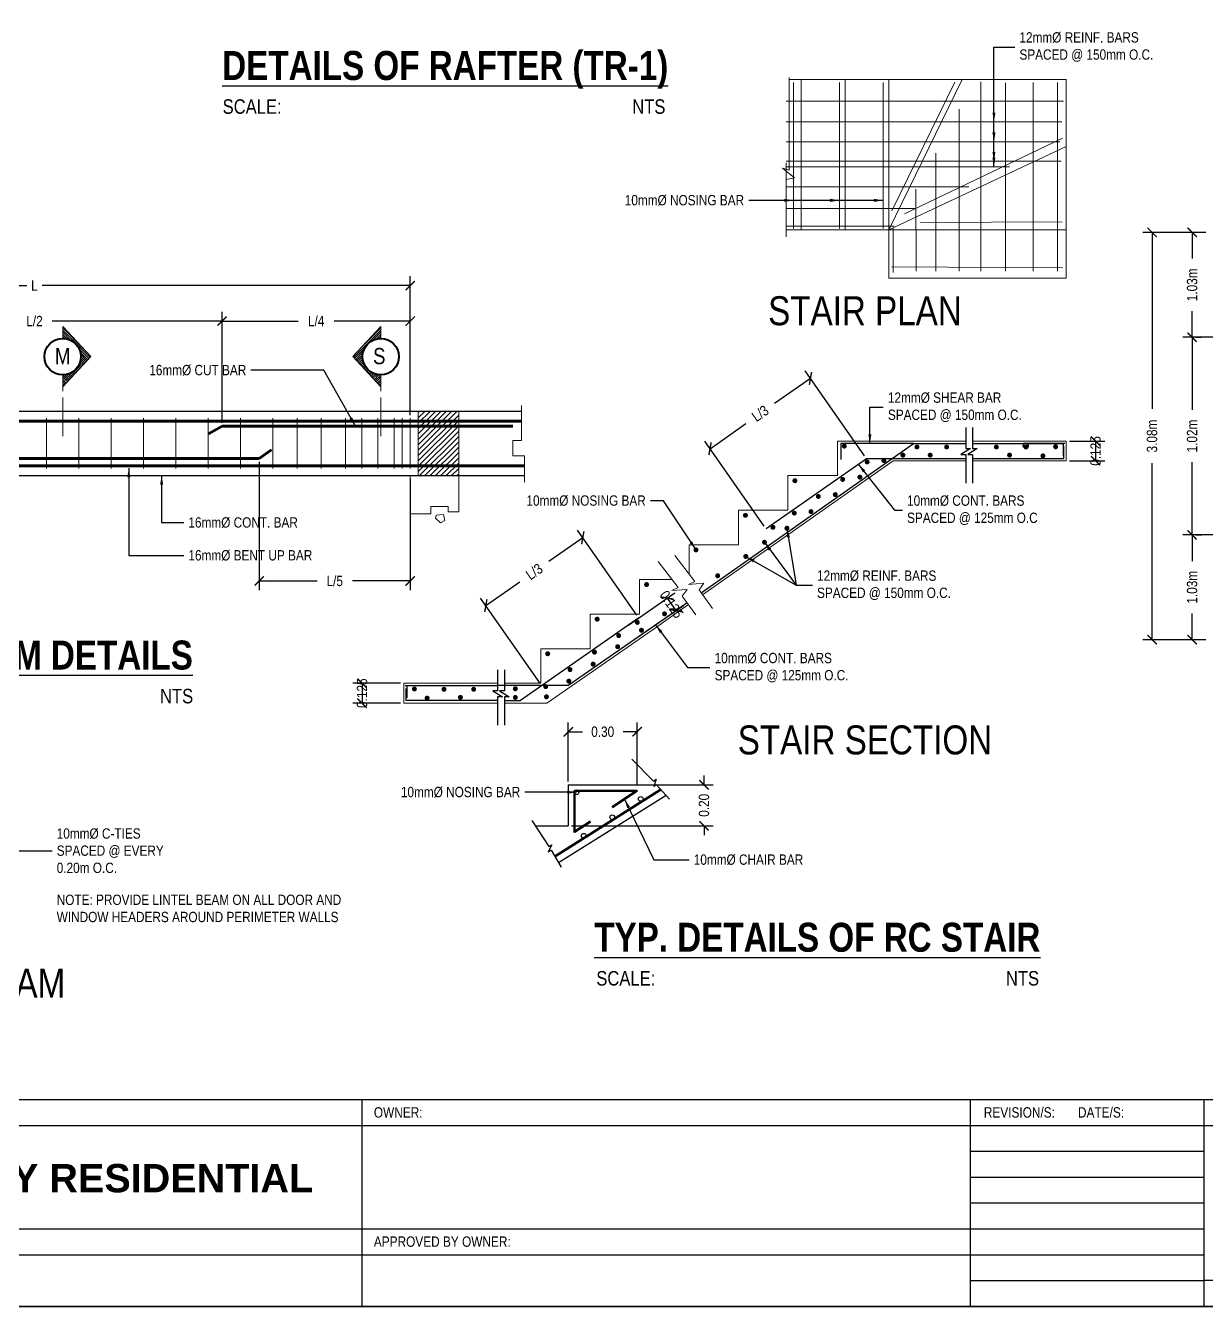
# Model space of a CAD drawing. Header units: inches. Extents: x 7263 to 14962, y 1317 to 2926.
# Drawn here: x 7376.96 to 7399.89, y 1421.63 to 1446.5 of the extents above; entities that cross this region are included whole.
import ezdxf

# ---------------------------------------------------------------- set-up
doc = ezdxf.new("R2010")
doc.units = ezdxf.units.IN
doc.header["$MEASUREMENT"] = 0
doc.linetypes.add('CENTER2', pattern=[1.125, 0.75, -0.125, 0.125, -0.125])
for name, color, linetype, lineweight in [('.13', 251, 'Continuous', 13), ('.15', 250, 'Continuous', 15), ('.18', 250, 'Continuous', 18), ('.25', 250, 'Continuous', 25), ('0.13', 251, 'Continuous', 13), ('0.15', 251, 'Continuous', 15), ('0.40', 250, 'Continuous', 40), ('dimension', 203, 'Continuous', 13), ('dimline', 253, 'Continuous', 5), ('Mtext', 251, 'Continuous', 15), ('stair', 141, 'Continuous', 18)]:
    doc.layers.add(name, color=color, linetype=linetype, lineweight=lineweight)
for name, color, linetype in [('DIM', 8, 'Continuous'), ('Layer1', 1, 'Continuous'), ('Layer15', 7, 'Continuous'), ('Layer3', 3, 'Continuous'), ('Layer6', 6, 'Continuous'), ('PDF4_.1', 7, 'Continuous'), ('REIN', 20, 'Continuous'), ('text', 7, 'Continuous'), ('wall', 253, 'Continuous')]:
    doc.layers.add(name, color=color, linetype=linetype)
doc.styles.get("Standard").update_dxf_attribs({"font": ''})
doc.styles.get('Standard').set_extended_font_data('Tw Cen MT Condensed')
doc.dimstyles.new('ISOMETRIC -30', dxfattribs={"dimtxt": 0.2, "dimasz": 0.18, "dimexe": 0.18, "dimexo": 0.0625, "dimgap": 0.09, "dimtad": 0, "dimzin": 0, "dimdsep": 46, "dimtxsty": 'Standard', "dimblk": 'ARCHTICK', "dimcen": 0.09, "dimclrd": 8, "dimclre": 8, "dimclrt": 2, "dimadec": 0, "dimazin": 0, "dimtfac": 1, "dimtofl": 0, "dimtmove": 0, "dimatfit": 3, "dimfxl": 1, "dimtolj": 1, "dimtzin": 0, "dimarcsym": 0})
doc.dimstyles.get("Standard").update_dxf_attribs({"dimtxt": 0.2, "dimasz": 0.18, "dimexe": 0.18, "dimexo": 0.0625, "dimgap": 0.09, "dimtad": 0, "dimzin": 0, "dimdsep": 46, "dimtxsty": 'Standard', "dimblk": 'ARCHTICK', "dimcen": 0.09, "dimclrd": 8, "dimclre": 8, "dimclrt": 2, "dimadec": 0, "dimazin": 0, "dimtfac": 1, "dimtofl": 0, "dimtmove": 0, "dimatfit": 3, "dimfxl": 1, "dimtolj": 1, "dimtzin": 0, "dimarcsym": 0})

# ---------------------------------------------------------------- blocks, each defined once
blk = doc.blocks.new('_ArchTick')
at = {"color": 0, "linetype": 'ByBlock', "const_width": 0.15}
blk.add_lwpolyline([(-0.5, -0.5), (0.5, 0.5)], dxfattribs=at)
blk = doc.blocks.new('*D172')
at = {"layer": 'Defpoints', "color": 0, "ltscale": 0.02, "transparency": 16777216}
for p in [(7400.13, 1436.608), (7399.609, 1434.572), (7399.935, 1434.572)]:
    blk.add_point(p, dxfattribs=at)
at = {"layer": 'Layer15', "color": 8, "lineweight": -2, "ltscale": 0.02, "transparency": 16777216}
for p, q in [((7400.067, 1436.608), (7399.429, 1436.608)), ((7399.609, 1436.608), (7399.609, 1436.099)), ((7399.609, 1434.572), (7399.609, 1435.081)), ((7399.873, 1434.572), (7399.429, 1434.572))]:
    blk.add_line(p, q, dxfattribs=at)
at = {"layer": 'Layer15', "color": 8, "lineweight": -2, "ltscale": 0.02, "transparency": 16777216, "xscale": 0.18, "yscale": 0.18, "zscale": 0.18}
for p, rotation in [((7399.609, 1436.608), 90), ((7399.609, 1434.572), 270)]:
    blk.add_blockref('_ArchTick', p, dxfattribs=dict(at, rotation=rotation))
at = {"layer": 'Layer15', "color": 2, "ltscale": 0.02, "transparency": 16777216, "insert": (7399.609, 1435.59), "char_height": 0.2, "attachment_point": 5, "rotation": 90}
blk.add_mtext('\\A1;1.03m', dxfattribs=at)
blk = doc.blocks.new('*D170')
at = {"layer": 'Defpoints', "color": 0, "ltscale": 0.02, "transparency": 16777216}
for p in [(7399.935, 1442.481), (7399.609, 1440.445), (7400.13, 1440.445)]:
    blk.add_point(p, dxfattribs=at)
at = {"layer": 'Layer15', "color": 8, "lineweight": -2, "ltscale": 0.02, "transparency": 16777216}
for p, q in [((7399.873, 1442.481), (7399.429, 1442.481)), ((7399.609, 1442.481), (7399.609, 1441.972)), ((7399.609, 1440.445), (7399.609, 1440.954)), ((7400.067, 1440.445), (7399.429, 1440.445))]:
    blk.add_line(p, q, dxfattribs=at)
at = {"layer": 'Layer15', "color": 8, "lineweight": -2, "ltscale": 0.02, "transparency": 16777216, "xscale": 0.18, "yscale": 0.18, "zscale": 0.18}
for p, rotation in [((7399.609, 1442.481), 90), ((7399.609, 1440.445), 270)]:
    blk.add_blockref('_ArchTick', p, dxfattribs=dict(at, rotation=rotation))
at = {"layer": 'Layer15', "color": 2, "ltscale": 0.02, "transparency": 16777216, "insert": (7399.609, 1441.463), "char_height": 0.2, "attachment_point": 5, "rotation": 90}
blk.add_mtext('\\A1;1.03m', dxfattribs=at)
blk = doc.blocks.new('*D171')
at = {"layer": 'Defpoints', "color": 0, "ltscale": 0.02, "transparency": 16777216}
for p in [(7399.609, 1440.445), (7399.609, 1440.445), (7399.609, 1436.608)]:
    blk.add_point(p, dxfattribs=at)
at = {"layer": 'Layer15', "color": 8, "lineweight": -2, "ltscale": 0.02, "transparency": 16777216}
for p, q in [((7399.609, 1440.445), (7399.609, 1439.035)), ((7399.672, 1440.445), (7399.789, 1440.445)), ((7399.609, 1436.608), (7399.609, 1438.017)), ((7399.672, 1436.608), (7399.789, 1436.608))]:
    blk.add_line(p, q, dxfattribs=at)
at = {"layer": 'Layer15', "color": 8, "lineweight": -2, "ltscale": 0.02, "transparency": 16777216, "xscale": 0.18, "yscale": 0.18, "zscale": 0.18}
for p, rotation in [((7399.609, 1440.445), 90), ((7399.609, 1436.608), 270)]:
    blk.add_blockref('_ArchTick', p, dxfattribs=dict(at, rotation=rotation))
at = {"layer": 'Layer15', "color": 2, "ltscale": 0.02, "transparency": 16777216, "insert": (7399.609, 1438.526), "char_height": 0.2, "attachment_point": 5, "rotation": 90}
blk.add_mtext('\\A1;1.02m', dxfattribs=at)
blk = doc.blocks.new('*D175')
at = {"layer": 'Defpoints', "color": 0, "ltscale": 0.02, "transparency": 16777216}
for p in [(7399.935, 1442.481), (7398.831, 1434.572), (7399.935, 1434.572)]:
    blk.add_point(p, dxfattribs=at)
at = {"layer": 'Layer15', "color": 8, "lineweight": -2, "ltscale": 0.02, "transparency": 16777216}
for p, q in [((7399.873, 1442.481), (7398.651, 1442.481)), ((7398.831, 1442.481), (7398.831, 1439.054)), ((7398.831, 1434.572), (7398.831, 1437.998)), ((7399.873, 1434.572), (7398.651, 1434.572))]:
    blk.add_line(p, q, dxfattribs=at)
at = {"layer": 'Layer15', "color": 8, "lineweight": -2, "ltscale": 0.02, "transparency": 16777216, "xscale": 0.18, "yscale": 0.18, "zscale": 0.18}
for p, rotation in [((7398.831, 1442.481), 90), ((7398.831, 1434.572), 270)]:
    blk.add_blockref('_ArchTick', p, dxfattribs=dict(at, rotation=rotation))
at = {"layer": 'Layer15', "color": 2, "ltscale": 0.02, "transparency": 16777216, "insert": (7398.831, 1438.526), "char_height": 0.2, "attachment_point": 5, "rotation": 90}
blk.add_mtext('\\A1;3.08m', dxfattribs=at)
blk = doc.blocks.new('*D199')
at = {"layer": 'Defpoints', "color": 0, "transparency": 16777216}
for p in [(7384.426, 1441.448), (7369.834, 1438.873), (7384.426, 1438.873)]:
    blk.add_point(p, dxfattribs=at)
at = {"layer": 'Layer6', "color": 8, "lineweight": -2, "transparency": 16777216}
for p, q in [((7369.834, 1438.935), (7369.834, 1441.628)), ((7384.426, 1438.935), (7384.426, 1441.628)), ((7369.834, 1441.448), (7376.983, 1441.448)), ((7384.426, 1441.448), (7377.277, 1441.448))]:
    blk.add_line(p, q, dxfattribs=at)
at = {"layer": 'Layer6', "color": 8, "lineweight": -2, "transparency": 16777216, "xscale": 0.18, "yscale": 0.18, "zscale": 0.18, "rotation": 180}
blk.add_blockref('_ArchTick', (7369.834, 1441.448), dxfattribs=at)
at = {"layer": 'Layer6', "color": 8, "lineweight": -2, "transparency": 16777216, "xscale": 0.18, "yscale": 0.18, "zscale": 0.18}
blk.add_blockref('_ArchTick', (7384.426, 1441.448), dxfattribs=at)
at = {"layer": 'Layer6', "color": 2, "transparency": 16777216, "insert": (7377.13, 1441.448), "char_height": 0.2, "attachment_point": 5}
blk.add_mtext('\\A1;L', dxfattribs=at)
blk = doc.blocks.new('*D201')
at = {"layer": 'Defpoints', "color": 0, "transparency": 16777216}
for p in [(7380.774, 1440.758), (7384.426, 1438.873), (7380.774, 1438.72)]:
    blk.add_point(p, dxfattribs=at)
at = {"layer": 'Layer6', "color": 8, "lineweight": -2, "transparency": 16777216}
for p, q in [((7380.774, 1438.783), (7380.774, 1440.938)), ((7380.774, 1440.758), (7382.253, 1440.758)), ((7384.426, 1440.758), (7382.947, 1440.758)), ((7384.426, 1438.935), (7384.426, 1440.938))]:
    blk.add_line(p, q, dxfattribs=at)
at = {"layer": 'Layer6', "color": 8, "lineweight": -2, "transparency": 16777216, "xscale": 0.18, "yscale": 0.18, "zscale": 0.18, "rotation": 180}
blk.add_blockref('_ArchTick', (7380.774, 1440.758), dxfattribs=at)
at = {"layer": 'Layer6', "color": 8, "lineweight": -2, "transparency": 16777216, "xscale": 0.18, "yscale": 0.18, "zscale": 0.18}
blk.add_blockref('_ArchTick', (7384.426, 1440.758), dxfattribs=at)
at = {"layer": 'Layer6', "color": 2, "transparency": 16777216, "insert": (7382.6, 1440.758), "char_height": 0.2, "attachment_point": 5}
blk.add_mtext('\\A1;L/4', dxfattribs=at)
blk = doc.blocks.new('*D202')
at = {"layer": 'Defpoints', "color": 0, "transparency": 16777216}
for p in [(7373.486, 1440.758), (7373.486, 1438.72), (7380.774, 1438.72)]:
    blk.add_point(p, dxfattribs=at)
at = {"layer": 'Layer6', "color": 8, "lineweight": -2, "transparency": 16777216}
for p, q in [((7373.486, 1438.783), (7373.486, 1440.938)), ((7373.486, 1440.758), (7376.787, 1440.758)), ((7380.774, 1440.758), (7377.472, 1440.758)), ((7380.774, 1438.783), (7380.774, 1440.938))]:
    blk.add_line(p, q, dxfattribs=at)
at = {"layer": 'Layer6', "color": 8, "lineweight": -2, "transparency": 16777216, "xscale": 0.18, "yscale": 0.18, "zscale": 0.18, "rotation": 180}
blk.add_blockref('_ArchTick', (7373.486, 1440.758), dxfattribs=at)
at = {"layer": 'Layer6', "color": 8, "lineweight": -2, "transparency": 16777216, "xscale": 0.18, "yscale": 0.18, "zscale": 0.18}
blk.add_blockref('_ArchTick', (7380.774, 1440.758), dxfattribs=at)
at = {"layer": 'Layer6', "color": 2, "transparency": 16777216, "insert": (7377.13, 1440.758), "char_height": 0.2, "attachment_point": 5}
blk.add_mtext('\\A1;L/2', dxfattribs=at)
blk = doc.blocks.new('*D204')
at = {"layer": 'Defpoints', "color": 0, "transparency": 16777216}
for p in [(7381.496, 1438.09), (7384.426, 1437.757), (7381.496, 1435.712)]:
    blk.add_point(p, dxfattribs=at)
at = {"layer": 'Layer6', "color": 8, "lineweight": -2, "transparency": 16777216}
for p, q in [((7381.496, 1438.028), (7381.496, 1435.532)), ((7384.426, 1437.694), (7384.426, 1435.532)), ((7381.496, 1435.712), (7382.618, 1435.712)), ((7384.426, 1435.712), (7383.303, 1435.712))]:
    blk.add_line(p, q, dxfattribs=at)
at = {"layer": 'Layer6', "color": 8, "lineweight": -2, "transparency": 16777216, "xscale": 0.18, "yscale": 0.18, "zscale": 0.18, "rotation": 180}
blk.add_blockref('_ArchTick', (7381.496, 1435.712), dxfattribs=at)
at = {"layer": 'Layer6', "color": 8, "lineweight": -2, "transparency": 16777216, "xscale": 0.18, "yscale": 0.18, "zscale": 0.18}
blk.add_blockref('_ArchTick', (7384.426, 1435.712), dxfattribs=at)
at = {"layer": 'Layer6', "color": 2, "transparency": 16777216, "insert": (7382.961, 1435.712), "char_height": 0.2, "attachment_point": 5}
blk.add_mtext('\\A1;L/5', dxfattribs=at)
blk = doc.blocks.new('*D406')
at = {"layer": '.25', "color": 8, "lineweight": -2, "transparency": 16777216}
for p, q in [((7384.24, 1433.725), (7383.311, 1433.725)), ((7383.491, 1433.725), (7383.491, 1433.341)), ((7384.24, 1433.341), (7383.311, 1433.341))]:
    blk.add_line(p, q, dxfattribs=at)
at = {"layer": 'Defpoints', "color": 0, "transparency": 16777216}
for p in [(7384.303, 1433.725), (7383.491, 1433.341), (7384.303, 1433.341)]:
    blk.add_point(p, dxfattribs=at)
at = {"layer": '.25', "color": 8, "lineweight": -2, "transparency": 16777216, "xscale": 0.18, "yscale": 0.18, "zscale": 0.18}
for p, rotation in [((7383.491, 1433.725), 90), ((7383.491, 1433.341), 270)]:
    blk.add_blockref('_ArchTick', p, dxfattribs=dict(at, rotation=rotation))
at = {"layer": '.25', "color": 2, "transparency": 16777216, "insert": (7383.491, 1433.533), "char_height": 0.2, "attachment_point": 5, "rotation": 90}
blk.add_mtext('\\A1;0.125', dxfattribs=at)
blk = doc.blocks.new('*D407')
at = {"layer": '.25', "color": 8, "lineweight": -2, "transparency": 16777216}
for p, q in [((7397.226, 1438.429), (7397.914, 1438.429)), ((7397.734, 1438.429), (7397.734, 1438.045)), ((7397.226, 1438.045), (7397.914, 1438.045))]:
    blk.add_line(p, q, dxfattribs=at)
at = {"layer": 'Defpoints', "color": 0, "transparency": 16777216}
for p in [(7397.163, 1438.429), (7397.163, 1438.045), (7397.734, 1438.045)]:
    blk.add_point(p, dxfattribs=at)
at = {"layer": '.25', "color": 8, "lineweight": -2, "transparency": 16777216, "xscale": 0.18, "yscale": 0.18, "zscale": 0.18}
for p, rotation in [((7397.734, 1438.429), 90), ((7397.734, 1438.045), 270)]:
    blk.add_blockref('_ArchTick', p, dxfattribs=dict(at, rotation=rotation))
at = {"layer": '.25', "color": 2, "transparency": 16777216, "insert": (7397.734, 1438.237), "char_height": 0.2, "attachment_point": 5, "rotation": 90}
blk.add_mtext('\\A1;0.125', dxfattribs=at)
blk = doc.blocks.new('*D408')
at = {"layer": '.25', "color": 8, "lineweight": -2, "transparency": 16777216}
for p, q in [((7393.249, 1438.144), (7392.095, 1439.794)), ((7392.198, 1439.646), (7391.503, 1439.16)), ((7390.248, 1438.281), (7390.942, 1438.767)), ((7391.299, 1436.779), (7390.145, 1438.429))]:
    blk.add_line(p, q, dxfattribs=at)
at = {"layer": 'Defpoints', "color": 0, "transparency": 16777216}
for p in [(7390.248, 1438.281), (7393.285, 1438.093), (7391.335, 1436.728)]:
    blk.add_point(p, dxfattribs=at)
at = {"layer": '.25', "color": 8, "lineweight": -2, "transparency": 16777216, "xscale": 0.18, "yscale": 0.18, "zscale": 0.18}
for p, rotation in [((7392.198, 1439.646), 34.99202019855953), ((7390.248, 1438.281), 214.9920201985595)]:
    blk.add_blockref('_ArchTick', p, dxfattribs=dict(at, rotation=rotation))
at = {"layer": '.25', "color": 2, "transparency": 16777216, "insert": (7391.223, 1438.964), "char_height": 0.2, "attachment_point": 5, "rotation": 34.992}
blk.add_mtext('\\A1;L/3', dxfattribs=at)
blk = doc.blocks.new('*D409')
at = {"layer": '.25', "color": 8, "lineweight": -2, "transparency": 16777216}
for p, q in [((7387.777, 1436.551), (7387.116, 1436.089)), ((7388.828, 1435.05), (7387.674, 1436.699)), ((7385.894, 1435.233), (7386.555, 1435.696)), ((7386.945, 1433.732), (7385.791, 1435.381))]:
    blk.add_line(p, q, dxfattribs=at)
at = {"layer": 'Defpoints', "color": 0, "transparency": 16777216}
for p in [(7387.777, 1436.551), (7388.864, 1434.998), (7386.981, 1433.68)]:
    blk.add_point(p, dxfattribs=at)
at = {"layer": '.25', "color": 8, "lineweight": -2, "transparency": 16777216, "xscale": 0.18, "yscale": 0.18, "zscale": 0.18}
for p, rotation in [((7387.777, 1436.551), 34.99202019856702), ((7385.894, 1435.233), 214.992020198567)]:
    blk.add_blockref('_ArchTick', p, dxfattribs=dict(at, rotation=rotation))
at = {"layer": '.25', "color": 2, "transparency": 16777216, "insert": (7386.835, 1435.892), "char_height": 0.2, "attachment_point": 5, "rotation": 34.992}
blk.add_mtext('\\A1;L/3', dxfattribs=at)
blk = doc.blocks.new('*D410')
at = {"layer": '.25', "color": 8, "lineweight": -2, "transparency": 16777216}
for p, q in [((7387.495, 1431.817), (7387.495, 1432.964)), ((7388.834, 1431.817), (7388.834, 1432.964)), ((7387.495, 1432.784), (7387.77, 1432.784)), ((7388.834, 1432.784), (7388.559, 1432.784))]:
    blk.add_line(p, q, dxfattribs=at)
at = {"layer": 'Defpoints', "color": 0, "transparency": 16777216}
for p in [(7388.834, 1432.784), (7387.495, 1431.755), (7388.834, 1431.755)]:
    blk.add_point(p, dxfattribs=at)
at = {"layer": '.25', "color": 8, "lineweight": -2, "transparency": 16777216, "xscale": 0.18, "yscale": 0.18, "zscale": 0.18, "rotation": 180}
blk.add_blockref('_ArchTick', (7387.495, 1432.784), dxfattribs=at)
at = {"layer": '.25', "color": 8, "lineweight": -2, "transparency": 16777216, "xscale": 0.18, "yscale": 0.18, "zscale": 0.18}
blk.add_blockref('_ArchTick', (7388.834, 1432.784), dxfattribs=at)
at = {"layer": '.25', "color": 2, "transparency": 16777216, "insert": (7388.164, 1432.784), "char_height": 0.2, "attachment_point": 5}
blk.add_mtext('\\A1;0.30', dxfattribs=at)
blk = doc.blocks.new('*D411')
at = {"layer": '.25', "color": 8, "lineweight": -2, "transparency": 16777216}
for p, q in [((7390.131, 1431.755), (7390.131, 1431.935)), ((7387.558, 1431.755), (7390.311, 1431.755)), ((7387.558, 1430.958), (7390.311, 1430.958)), ((7390.131, 1430.958), (7390.131, 1430.778))]:
    blk.add_line(p, q, dxfattribs=at)
at = {"layer": 'Defpoints', "color": 0, "transparency": 16777216}
for p in [(7387.495, 1431.755), (7390.131, 1431.755), (7387.495, 1430.958)]:
    blk.add_point(p, dxfattribs=at)
at = {"layer": '.25', "color": 8, "lineweight": -2, "transparency": 16777216, "xscale": 0.18, "yscale": 0.18, "zscale": 0.18}
for p, rotation in [((7390.131, 1431.755), 270), ((7390.131, 1430.958), 90)]:
    blk.add_blockref('_ArchTick', p, dxfattribs=dict(at, rotation=rotation))
at = {"layer": '.25', "color": 2, "transparency": 16777216, "insert": (7390.131, 1431.356), "char_height": 0.2, "attachment_point": 5, "rotation": 90}
blk.add_mtext('\\A1;0.20', dxfattribs=at)
blk = doc.blocks.new('*D412')
at = {"layer": '.25', "color": 8, "lineweight": -2, "transparency": 16777216}
for p, q in [((7388.663, 1434.857), (7389.564, 1435.482)), ((7389.416, 1435.38), (7389.585, 1435.136)), ((7388.832, 1434.614), (7389.733, 1435.239))]:
    blk.add_line(p, q, dxfattribs=at)
at = {"layer": 'Defpoints', "color": 0, "transparency": 16777216}
for p in [(7389.585, 1435.136), (7388.612, 1434.822), (7388.781, 1434.578)]:
    blk.add_point(p, dxfattribs=at)
at = {"layer": '.25', "color": 8, "lineweight": -2, "transparency": 16777216, "xscale": 0.18, "yscale": 0.18, "zscale": 0.18}
for p, rotation in [((7389.416, 1435.38), 124.7580941085958), ((7389.585, 1435.136), 304.7580941085958)]:
    blk.add_blockref('_ArchTick', p, dxfattribs=dict(at, rotation=rotation))
at = {"layer": '.25', "color": 2, "transparency": 16777216, "insert": (7389.5, 1435.258), "char_height": 0.2, "width": 0.8224, "attachment_point": 5, "rotation": 304.7581}
blk.add_mtext('\\A1;0.125', dxfattribs=at)

msp = doc.modelspace()

# ---------------------------------------------------------------- hatches: boundary and pattern name
at = {"layer": '.13'}
h = msp.add_hatch(dxfattribs=at)
h.set_pattern_fill('ANSI31', color=0, scale=0.235446, angle=-90, style=0)
h.set_pattern_definition([(315, (8796.765967, 1654.50785), (0.02081066516, 0.02081066516), [])])
edge = h.paths.add_edge_path()
edge.add_line((7377.678, 1439.715), (7377.678, 1439.479))
edge.add_line((7377.678, 1439.479), (7378.223, 1440.068))
edge.add_line((7378.223, 1440.068), (7377.678, 1440.656))
edge.add_line((7377.678, 1440.656), (7377.678, 1440.421))
edge.add_arc((7377.678, 1440.068), 0.353, -90, 90, ccw=False)
h = msp.add_hatch(dxfattribs=at)
h.set_pattern_fill('ANSI31', color=0, scale=0.235446, angle=-90, style=0)
h.set_pattern_definition([(225, (5964.765612, 1654.50785), (-0.02081066516, 0.02081066516), [])])
edge = h.paths.add_edge_path()
edge.add_line((7383.854, 1439.715), (7383.854, 1439.479))
edge.add_line((7383.854, 1439.479), (7383.309, 1440.068))
edge.add_line((7383.309, 1440.068), (7383.854, 1440.656))
edge.add_line((7383.854, 1440.656), (7383.854, 1440.421))
edge.add_arc((7383.854, 1440.068), 0.353, 450, 630)
at = {"layer": '0.13', "ltscale": 0.5}
h = msp.add_hatch(dxfattribs=at)
h.set_pattern_fill('ANSI31', color=0, scale=0.588614, style=0)
h.set_pattern_definition([(45, (7122.58742, 2271.62788), (-0.052026663, 0.052026663), [])])
h.paths.add_polyline_path([(7385.368, 1438.877), (7384.583, 1438.877), (7384.583, 1437.95), (7385.368, 1437.95)])
h.paths.add_polyline_path([(7385.368, 1438.975), (7384.583, 1438.975), (7384.583, 1438.877), (7385.368, 1438.877)])
h.paths.add_polyline_path([(7385.368, 1439.012), (7384.583, 1439.012), (7384.583, 1438.975), (7385.368, 1438.975)])
h.paths.add_polyline_path([(7385.368, 1437.95), (7384.583, 1437.95), (7384.583, 1437.757), (7385.368, 1437.757)])

# ---------------------------------------------------------------- linework, layer by layer
at = {"layer": '.13', "color": 0}
msp.add_lwpolyline([(7384.927, 1436.987), (7385.072, 1437.002), (7385.099, 1436.889), (7385.012, 1436.844), (7384.915, 1436.929), (7384.927, 1436.987)], dxfattribs=at)
at = {"layer": '.15', "color": 0}
for p, q in [((7377.678, 1439.479), (7377.678, 1439.715)), ((7383.854, 1439.479), (7383.854, 1439.715))]:
    msp.add_line(p, q, dxfattribs=at)
at = {"layer": '.15', "color": 0, "linetype": 'CENTER2'}
for p, q in [((7377.678, 1438.522), (7377.678, 1439.479)), ((7383.854, 1438.522), (7383.854, 1439.479))]:
    msp.add_line(p, q, dxfattribs=at)
at = {"layer": '.18', "color": 0}
for p, q in [((7377.678, 1440.421), (7377.678, 1440.656)), ((7383.854, 1440.421), (7383.854, 1440.656)), ((7377.678, 1439.715), (7377.678, 1439.479)), ((7383.854, 1439.715), (7383.854, 1439.479))]:
    msp.add_line(p, q, dxfattribs=at)
at = {"layer": '.25', "color": 0}
for p, q in [((7378.223, 1440.068), (7377.678, 1440.656)), ((7383.309, 1440.068), (7383.854, 1440.656)), ((7378.223, 1440.068), (7377.678, 1439.479)), ((7383.309, 1440.068), (7383.854, 1439.479))]:
    msp.add_line(p, q, dxfattribs=at)
at = {"layer": '.25', "color": 0, "ltscale": 0.5}
for p, q in [((7367.748, 1439.012), (7386.584, 1439.012)), ((7367.809, 1437.757), (7386.645, 1437.757)), ((7369.279, 1437.757), (7384.975, 1437.757))]:
    msp.add_line(p, q, dxfattribs=at)
at = {"layer": '.25', "color": 9, "true_color": 0xc7c8ca}
msp.add_lwpolyline([(7391.729, 1443.669), (7391.729, 1443.669)], dxfattribs=at)
for p, q in [((7388.834, 1431.755), (7388.834, 1432.148)), ((7387.305, 1430.247), (7389.394, 1431.554)), ((7387.495, 1431.755), (7387.495, 1430.958)), ((7387.495, 1431.755), (7388.834, 1431.755)), ((7386.853, 1430.958), (7387.495, 1430.958))]:
    msp.add_line(p, q)
at = {"lineweight": 50}
msp.add_line((7387.232, 1430.364), (7389.292, 1431.665), dxfattribs=at)
msp.add_lwpolyline([(7388.348, 1431.318), (7388.828, 1431.634), (7387.616, 1431.634), (7387.616, 1430.838), (7387.924, 1431.04)], dxfattribs=at)
for centre in [(7387.654, 1431.61), (7388.902, 1431.481), (7388.349, 1431.123), (7387.796, 1430.765)]:
    msp.add_circle(centre, 0.0453)
at = {"layer": '0.15', "color": 0, "ltscale": 0.5}
for p, q in [((7386.584, 1439.118), (7386.584, 1438.441)), ((7386.584, 1438.441), (7386.416, 1438.441)), ((7386.416, 1438.441), (7386.416, 1438.14)), ((7386.416, 1438.14), (7386.645, 1438.14)), ((7386.645, 1438.14), (7386.645, 1437.629)), ((7386.645, 1438.14), (7386.645, 1437.629)), ((7384.426, 1437.018), (7384.829, 1437.018)), ((7384.829, 1437.018), (7384.829, 1437.16)), ((7384.829, 1437.16), (7385.161, 1437.16)), ((7385.161, 1437.16), (7385.161, 1437.053)), ((7385.161, 1437.053), (7385.368, 1437.053))]:
    msp.add_line(p, q, dxfattribs=at)
msp.add_lwpolyline([(7384.583, 1439.012), (7385.368, 1439.012), (7385.368, 1437.757), (7384.583, 1437.757)], close=True, dxfattribs=at)
at = {"layer": '0.40', "color": 0}
for centre in [(7377.678, 1440.068), (7383.854, 1440.068)]:
    msp.add_circle(centre, 0.353, dxfattribs=at)
at = {"layer": 'DIM', "color": 0}
for points in [[(7395.212, 1438.693), (7395.212, 1438.283), (7395.304, 1438.283), (7395.121, 1438.168), (7395.212, 1438.168), (7395.212, 1437.614)], [(7395.342, 1438.693), (7395.342, 1438.283), (7395.434, 1438.283), (7395.251, 1438.168), (7395.342, 1438.168), (7395.342, 1437.614)], [(7386.124, 1433.989), (7386.124, 1433.579), (7386.032, 1433.579), (7386.216, 1433.464), (7386.124, 1433.464), (7386.124, 1432.91)], [(7386.254, 1433.989), (7386.254, 1433.579), (7386.162, 1433.579), (7386.346, 1433.464), (7386.254, 1433.464), (7386.254, 1432.91)]]:
    msp.add_lwpolyline(points, dxfattribs=at)
at = {"layer": 'DIM'}
for points in [[(7388.731, 1432.253), (7389.151, 1431.822), (7389.199, 1431.865), (7389.157, 1431.72), (7389.204, 1431.763), (7389.463, 1431.474)], [(7386.787, 1431.058), (7387.119, 1430.557), (7387.174, 1430.59), (7387.105, 1430.455), (7387.16, 1430.488), (7387.36, 1430.156)]]:
    msp.add_lwpolyline(points, dxfattribs=at)
at = {"layer": 'dimension', "ltscale": 100}
for p, q in [((7391.786, 1445.487), (7391.786, 1443.69)), ((7391.786, 1443.69), (7391.658, 1443.731)), ((7391.658, 1443.731), (7391.89, 1443.539)), ((7391.729, 1443.833), (7391.729, 1442.394)), ((7391.89, 1443.539), (7391.729, 1443.511)), ((7389.242, 1436.089), (7389.626, 1435.585)), ((7389.566, 1436.209), (7389.95, 1435.705)), ((7389.626, 1435.585), (7389.506, 1435.525)), ((7389.506, 1435.525), (7389.806, 1435.549)), ((7389.806, 1435.549), (7389.71, 1435.417)), ((7389.95, 1435.705), (7389.83, 1435.645)), ((7389.83, 1435.645), (7390.13, 1435.669)), ((7390.13, 1435.669), (7390.034, 1435.537)), ((7390.034, 1435.537), (7390.298, 1435.177)), ((7389.71, 1435.417), (7389.974, 1435.057))]:
    msp.add_line(p, q, dxfattribs=at)
at = {"layer": 'dimline'}
for points in [[(7395.791, 1444.809), (7395.761, 1444.629), (7395.731, 1444.809)], [(7395.791, 1444.422), (7395.761, 1444.242), (7395.731, 1444.422)], [(7395.791, 1444.045), (7395.761, 1443.865), (7395.731, 1444.045)], [(7391.69, 1443.133), (7391.87, 1443.103), (7391.69, 1443.073)], [(7392.58, 1443.133), (7392.76, 1443.103), (7392.58, 1443.073)]]:
    msp.add_solid(points, dxfattribs=at)
at = {"layer": 'Layer1', "color": 0, "linetype": 'ByBlock', "lineweight": 60, "ltscale": 0.5}
for p, q in [((7367.748, 1438.818), (7386.584, 1438.818)), ((7380.774, 1438.72), (7380.511, 1438.571)), ((7386.416, 1438.72), (7380.774, 1438.72)), ((7381.496, 1438.09), (7381.73, 1438.26)), ((7372.814, 1438.09), (7381.496, 1438.09)), ((7367.809, 1437.95), (7386.645, 1437.95))]:
    msp.add_line(p, q, dxfattribs=at)
at = {"layer": 'Layer1', "color": 0, "linetype": 'ByBlock', "lineweight": 18, "ltscale": 0.5}
for p, q in [((7377.363, 1437.893), (7377.363, 1438.873)), ((7377.99, 1437.893), (7377.99, 1438.873)), ((7378.618, 1437.893), (7378.618, 1438.873)), ((7379.246, 1437.893), (7379.246, 1438.873)), ((7379.874, 1437.893), (7379.874, 1438.873)), ((7380.502, 1437.893), (7380.502, 1438.873)), ((7381.13, 1437.893), (7381.13, 1438.873)), ((7381.758, 1437.893), (7381.758, 1438.873)), ((7381.758, 1437.893), (7381.758, 1438.873)), ((7382.228, 1437.893), (7382.228, 1438.873)), ((7382.699, 1437.893), (7382.699, 1438.873)), ((7383.17, 1437.893), (7383.17, 1438.873)), ((7383.484, 1437.893), (7383.484, 1438.873)), ((7383.798, 1437.893), (7383.798, 1438.873)), ((7384.112, 1437.893), (7384.112, 1438.873)), ((7384.269, 1437.893), (7384.269, 1438.873)), ((7384.426, 1437.893), (7384.426, 1438.873)), ((7384.426, 1437.757), (7384.426, 1437.018)), ((7384.583, 1437.757), (7385.368, 1437.757)), ((7385.368, 1437.757), (7385.368, 1437.053))]:
    msp.add_line(p, q, dxfattribs=at)
at = {"layer": 'Layer1', "color": 0, "linetype": 'ByBlock', "lineweight": 9, "ltscale": 0.5}
msp.add_line((7384.426, 1437.893), (7384.426, 1438.873), dxfattribs=at)
at = {"layer": 'Layer3'}
for p, q in [((7383.485, 1425.642), (7383.485, 1421.626)), ((7395.302, 1425.642), (7395.302, 1421.626)), ((7399.834, 1425.642), (7399.834, 1421.626)), ((7343.212, 1425.14), (7413.187, 1425.14)), ((7395.302, 1424.638), (7399.834, 1424.638)), ((7395.302, 1424.136), (7399.834, 1424.136)), ((7395.302, 1423.634), (7399.834, 1423.634)), ((7367.767, 1423.132), (7395.302, 1423.132)), ((7395.302, 1423.132), (7399.834, 1423.132)), ((7367.767, 1422.63), (7395.302, 1422.63)), ((7395.302, 1422.63), (7399.834, 1422.63)), ((7395.302, 1422.128), (7399.834, 1422.128)), ((7402.745, 1422.128), (7399.834, 1422.128))]:
    msp.add_line(p, q, dxfattribs=at)
at = {"layer": 'Layer6'}
for p, q in [((7343.212, 1425.642), (7413.187, 1425.642)), ((7343.212, 1421.626), (7413.187, 1421.626))]:
    msp.add_line(p, q, dxfattribs=at)
msp.add_lwpolyline([(7413.187, 1421.626), (7343.212, 1421.626), (7343.212, 1467.606), (7413.187, 1467.606)], close=True, dxfattribs=at)
at = {"layer": 'PDF4_.1', "color": 40, "lineweight": 13, "true_color": 0xf8d731}
for p, q in [((7391.87, 1445.392), (7391.87, 1442.554)), ((7392.76, 1445.392), (7392.76, 1442.554)), ((7393.61, 1445.392), (7393.61, 1442.554)), ((7393.777, 1442.9), (7395.002, 1445.398)), ((7394.026, 1442.839), (7397.092, 1444.309)), ((7394.336, 1442.675), (7397.086, 1442.686)), ((7393.77, 1441.809), (7397.091, 1441.794))]:
    msp.add_line(p, q, dxfattribs=at)
at = {"layer": 'PDF4_.1', "color": 32, "lineweight": 13, "true_color": 0xcd6928}
for p, q in [((7395.508, 1441.73), (7395.508, 1445.405)), ((7395.983, 1441.73), (7395.983, 1445.384)), ((7396.523, 1441.73), (7396.523, 1445.394)), ((7396.998, 1441.73), (7396.998, 1445.394)), ((7391.729, 1445.028), (7397.111, 1445.028)), ((7395.083, 1441.73), (7395.083, 1444.876)), ((7391.729, 1444.629), (7397.078, 1444.629)), ((7391.729, 1444.242), (7397.039, 1444.242)), ((7394.63, 1441.73), (7394.63, 1444.019)), ((7391.729, 1443.865), (7397.066, 1443.865)), ((7391.729, 1443.755), (7396.066, 1443.755)), ((7391.729, 1443.367), (7395.273, 1443.367)), ((7394.249, 1441.73), (7394.247, 1443.318)), ((7391.729, 1442.947), (7394.227, 1442.947)), ((7391.729, 1442.603), (7393.825, 1442.603)), ((7393.807, 1442.554), (7393.807, 1441.699))]:
    msp.add_line(p, q, dxfattribs=at)
at = {"layer": 'REIN', "color": 0}
for p, q in [((7397.139, 1438.384), (7396.33, 1438.384)), ((7384.327, 1433.68), (7385.136, 1433.68)), ((7387.487, 1433.68), (7386.128, 1433.68))]:
    msp.add_line(p, q, dxfattribs=at)
msp.add_circle((7396.378, 1438.336), 0.0485, dxfattribs=at)
at = {"layer": 'stair', "color": 0}
for p, q in [((7397.163, 1445.451), (7391.786, 1445.451)), ((7392.015, 1442.529), (7392.015, 1445.451)), ((7392.869, 1442.529), (7392.869, 1445.451)), ((7393.723, 1441.589), (7393.723, 1445.451)), ((7393.723, 1442.529), (7395.143, 1445.451)), ((7397.163, 1441.589), (7397.163, 1445.451)), ((7393.723, 1442.529), (7397.163, 1444.15)), ((7391.719, 1442.529), (7397.163, 1442.529)), ((7393.723, 1441.589), (7397.163, 1441.589)), ((7392.721, 1438.429), (7395.212, 1438.429)), ((7392.721, 1437.757), (7392.721, 1438.429)), ((7395.342, 1438.429), (7397.163, 1438.429)), ((7397.163, 1438.429), (7397.163, 1438.045)), ((7390.102, 1435.446), (7393.802, 1438.045)), ((7393.802, 1438.045), (7395.212, 1438.045)), ((7395.342, 1438.045), (7397.163, 1438.045)), ((7391.761, 1437.085), (7391.761, 1437.757)), ((7391.761, 1437.757), (7392.721, 1437.757)), ((7390.801, 1437.085), (7391.761, 1437.085)), ((7390.801, 1436.413), (7390.801, 1437.085)), ((7389.841, 1435.848), (7389.841, 1436.413)), ((7389.841, 1436.413), (7390.801, 1436.413)), ((7388.881, 1435.069), (7388.881, 1435.741)), ((7388.881, 1435.741), (7389.508, 1435.741)), ((7387.921, 1434.397), (7387.921, 1435.069)), ((7387.921, 1435.069), (7388.881, 1435.069)), ((7389.115, 1434.752), (7389.527, 1435.042)), ((7389.527, 1435.042), (7389.83, 1435.255)), ((7387.082, 1433.341), (7389.123, 1434.758)), ((7389.09, 1434.735), (7389.115, 1434.752)), ((7386.961, 1434.397), (7387.921, 1434.397)), ((7386.961, 1433.725), (7386.961, 1434.397)), ((7386.124, 1433.725), (7384.303, 1433.725)), ((7384.303, 1433.725), (7384.303, 1433.341)), ((7386.961, 1433.725), (7386.254, 1433.725)), ((7386.124, 1433.341), (7384.303, 1433.341)), ((7387.082, 1433.341), (7386.254, 1433.341))]:
    msp.add_line(p, q, dxfattribs=at)
at = {"layer": 'wall', "color": 0}
for p, q in [((7394.199, 1438.381), (7392.785, 1438.381)), ((7392.785, 1438.381), (7392.785, 1438.072)), ((7388.864, 1434.998), (7386.565, 1433.389)), ((7387.487, 1433.68), (7389.094, 1434.796)), ((7386.254, 1433.389), (7386.565, 1433.389))]:
    msp.add_line(p, q, dxfattribs=at)
for points in [[(7390.074, 1435.484), (7394.199, 1438.381), (7395.212, 1438.381)], [(7395.342, 1438.381), (7397.106, 1438.381), (7397.106, 1438.145)], [(7395.342, 1438.093), (7397.118, 1438.093), (7397.118, 1438.329)], [(7391.335, 1436.728), (7393.285, 1438.093), (7395.212, 1438.093)], [(7389.494, 1435.077), (7389.802, 1435.293)], [(7389.087, 1434.79), (7389.494, 1435.077)], [(7389.065, 1434.775), (7389.087, 1434.791)], [(7386.124, 1433.389), (7384.348, 1433.389), (7384.348, 1433.625)], [(7386.124, 1433.677), (7384.36, 1433.677), (7384.36, 1433.441)]]:
    msp.add_lwpolyline(points, dxfattribs=at)
at = {"layer": 'wall', "color": 0, "const_width": 0.048}
for points in [[(7392.88, 1438.331, -1), (7392.832, 1438.331, -1)], [(7394.286, 1438.3, -1), (7394.247, 1438.327, -1)], [(7394.862, 1438.3, -1), (7394.823, 1438.327, -1)], [(7395.827, 1438.3, -1), (7395.788, 1438.327, -1)], [(7396.403, 1438.3, -1), (7396.364, 1438.327, -1)], [(7396.978, 1438.304, -1), (7396.939, 1438.332, -1)], [(7393.323, 1438.022, -1), (7393.275, 1438.022, -1)], [(7393.648, 1438.05, -1), (7393.6, 1438.05, -1)], [(7394.013, 1438.142, -1), (7393.973, 1438.17, -1)], [(7394.543, 1438.142, -1), (7394.504, 1438.17, -1)], [(7396.084, 1438.142, -1), (7396.045, 1438.17, -1)], [(7396.731, 1438.128, -1), (7396.692, 1438.155, -1)], [(7393.18, 1437.728, -1), (7393.132, 1437.728, -1)], [(7393.18, 1437.728, -1), (7393.132, 1437.728, -1)], [(7391.92, 1437.659, -1), (7391.872, 1437.659, -1)], [(7392.847, 1437.684, -1), (7392.799, 1437.684, -1)], [(7392.375, 1437.353, -1), (7392.327, 1437.353, -1)], [(7392.704, 1437.389, -1), (7392.656, 1437.389, -1)], [(7392.704, 1437.389, -1), (7392.656, 1437.389, -1)], [(7390.96, 1436.987, -1), (7390.912, 1436.987, -1)], [(7391.907, 1437.031, -1), (7391.859, 1437.031, -1)], [(7392.232, 1437.059, -1), (7392.184, 1437.059, -1)], [(7392.232, 1437.059, -1), (7392.184, 1437.059, -1)], [(7391.494, 1436.755, -1), (7391.446, 1436.755, -1)], [(7391.765, 1436.737, -1), (7391.717, 1436.737, -1)], [(7391.765, 1436.737, -1), (7391.717, 1436.737, -1)], [(7390, 1436.315, -1), (7389.952, 1436.315, -1)], [(7391.329, 1436.464, -1), (7391.281, 1436.464, -1)], [(7390.966, 1436.188, -1), (7390.918, 1436.188, -1)], [(7390.42, 1435.813, -1), (7390.372, 1435.813, -1)], [(7389.04, 1435.643, -1), (7388.992, 1435.643, -1)], [(7389.389, 1435.074, -1), (7389.341, 1435.074, -1)], [(7388.08, 1434.971, -1), (7388.032, 1434.971, -1)], [(7388.859, 1434.908, -1), (7388.811, 1434.908, -1)], [(7388.941, 1434.755, -1), (7388.893, 1434.755, -1)], [(7388.497, 1434.652, -1), (7388.449, 1434.652, -1)], [(7387.12, 1434.299, -1), (7387.072, 1434.299, -1)], [(7388.029, 1434.33, -1), (7387.981, 1434.33, -1)], [(7388.478, 1434.436, -1), (7388.43, 1434.436, -1)], [(7387.553, 1433.991, -1), (7387.505, 1433.991, -1)], [(7388.002, 1434.097, -1), (7387.954, 1434.097, -1)], [(7387.53, 1433.767, -1), (7387.482, 1433.767, -1)], [(7384.488, 1433.6, 1), (7384.527, 1433.628, 1)], [(7385.063, 1433.596, 1), (7385.102, 1433.623, 1)], [(7385.639, 1433.596, 1), (7385.678, 1433.623, 1)], [(7386.487, 1433.606, -1), (7386.447, 1433.633, -1)], [(7387.081, 1433.661, -1), (7387.033, 1433.661, -1)], [(7384.735, 1433.424, 1), (7384.774, 1433.451, 1)], [(7385.382, 1433.438, 1), (7385.421, 1433.466, 1)], [(7386.487, 1433.436, -1), (7386.447, 1433.463, -1)], [(7387.095, 1433.463, -1), (7387.047, 1433.463, -1)]]:
    msp.add_lwpolyline(points, format="xyb", close=True, dxfattribs=at)

# ---------------------------------------------------------------- texts
at = {"layer": '.25', "color": 2, "char_height": 0.2}
for s, insert, attachment_point in [('12mm%%C REINF. BARS\\PSPACED @ 150mm O.C.', (7396.256, 1446.081), 4), ('10mm%%C NOSING BAR', (7390.909, 1443.103), 6), ('12mm%%C SHEAR BAR\\PSPACED @ 150mm O.C.', (7393.702, 1439.086), 4), ('10mm%%C NOSING BAR', (7389, 1437.27), 6), ('10mm%%C CONT. BARS\\PSPACED @ 125mm O.C', (7394.074, 1437.086), 4), ('12mm%%C REINF. BARS\\PSPACED @ 150mm O.C.', (7392.326, 1435.629), 4), ('\\P ', (7392.326, 1435.629), 4), ('10mm%%C CONT. BARS\\PSPACED @ 125mm O.C.', (7390.337, 1434.029), 4), ('10mm%%C NOSING BAR', (7386.562, 1431.61), 6), ('10mm%%C CHAIR BAR', (7389.932, 1430.298), 4)]:
    msp.add_mtext(s, dxfattribs=dict(at, insert=insert, attachment_point=attachment_point))
at = {"layer": 'Layer3', "char_height": 0.5625, "attachment_point": 1}
for s, width, heights, insert in [('\\pi4.28657;{\\fArial Narrow|b1|i0|c0|p34;\\LDETAILS OF RAFTER (TR-1)\\P\\pi4.29347;\\fArial Narrow|b0|i0|c0|p34;\\H0.5x;\\lSCALE:                                                                            NTS}', 17.1549, [0], (7376.49, 1446.003)), ('\\pi0.93463;{\\fArial Narrow|b0|i0|c0|p34;STAIR PLAN}', 5.54586, [0.565], (7390.442, 1441.241)), ('\\pi5.6462;{\\fArial Narrow|b1|i0|c0|p34;\\LRC BEAM DETAILS\\P\\pi5.59258;\\fArial Narrow|b0|i0|c0|p34;\\H0.5x;\\lSCALE:                                               NTS}', 17.1549, [0], (7368.619, 1434.555)), ('\\pi0.34412;{\\fArial Narrow|b0|i0|c0|p34;STAIR SECTION}', 5.54586, [0.565], (7390.442, 1432.907)), ('\\pi1.73335;{\\fArial Narrow|b1|i0|c0|p34;\\LTYP. DETAILS OF RC STAIR\\P\\pi1.7723;\\fArial Narrow|b0|i0|c0|p34;\\H0.5x;\\lSCALE:                                                                            NTS}', 12.11255, [0], (7386.267, 1429.075)), ('\\pi6.52985;{\\fArial Narrow|b0|i0|c0|p34;LINTEL BEAM}', 17.1549, [0.565], (7367.009, 1428.182))]:
    msp.add_mtext_dynamic_manual_height_columns(s, width=width, gutter_width=1, heights=heights, dxfattribs=dict(at, insert=insert))
at = {"layer": 'Layer6', "color": 2, "char_height": 0.2}
for s, insert, attachment_point in [('16mm%%C CUT BAR', (7381.243, 1439.804), 6), ('16mm%%C CONT. BAR', (7380.119, 1436.845), 4), ('16mm%%C BENT UP BAR', (7380.119, 1436.207), 4), ('10mm%%C C-TIES\\PSPACED @ EVERY\\P0.20m O.C.', (7377.562, 1430.474), 4), ('NOTE: PROVIDE LINTEL BEAM ON ALL DOOR AND\\PWINDOW HEADERS AROUND PERIMETER WALLS', (7377.562, 1429.353), 4)]:
    msp.add_mtext(s, dxfattribs=dict(at, insert=insert, attachment_point=attachment_point))
at = {"layer": 'Mtext', "color": 0, "char_height": 0.314}
for s, insert, attachment_point in [('M', (7377.827, 1440.236), 3), ('S', (7383.705, 1440.236), 1)]:
    msp.add_mtext_dynamic_manual_height_columns(s, width=0.33237, gutter_width=0.785, heights=[0], dxfattribs=dict(at, insert=insert, attachment_point=attachment_point))
at = {"layer": 'text', "attachment_point": 1}
for s, insert, char_height in [('OWNER:', (7383.72, 1425.493), 0.2008), ('REVISION/S:', (7395.565, 1425.493), 0.20079), ('DATE/S:', (7397.393, 1425.493), 0.2008), ('APPROVED BY OWNER:', (7383.72, 1422.984), 0.20079)]:
    msp.add_mtext(s, dxfattribs=dict(at, insert=insert, char_height=char_height))
at = {"layer": 'text', "lineweight": 30, "insert": (7368.273, 1424.391), "char_height": 0.55, "width": 14.71324, "attachment_point": 1}
msp.add_mtext('\\pi0.5227;{\\fArial|b1|i0|c0|p34;PROPOSED 2-STOREY RESIDENTIAL}', dxfattribs=at)

# ---------------------------------------------------------------- dimensions: what is measured, and where the dimension line sits
at = {"layer": '.25', "color": 9, "true_color": 0xc7c8ca}
for p1, p2, distance, picture, middle in [((7393.285, 1438.093), (7391.335, 1436.728), -1.896, '*D408', (7391.223, 1438.964)), ((7386.981, 1433.68), (7388.864, 1434.998), 1.896, '*D409', (7386.835, 1435.892))]:
    dim = msp.add_aligned_dim(p1=p1, p2=p2, distance=distance, text='L/3', dimstyle='ISOMETRIC -30', override={"dimpost": 'M'}, dxfattribs=at)
    dim.commit()
    dim.dimension.update_dxf_attribs({"geometry": picture, "text_midpoint": middle})
for base, p1, p2, angle, picture, middle, dimtype in [((7397.734, 1438.045), (7397.163, 1438.429), (7397.163, 1438.045), 90, '*D407', (7397.734, 1438.237), 160), ((7389.585, 1435.136), (7388.612, 1434.822), (7388.781, 1434.578), 304.7581, '*D412', (7389.5, 1435.258), 161), ((7383.491, 1433.341), (7384.303, 1433.725), (7384.303, 1433.341), 90, '*D406', (7383.491, 1433.533), 160)]:
    dim = msp.add_linear_dim(base=base, p1=p1, p2=p2, angle=angle, text='0.125', dimstyle='ISOMETRIC -30', override={"dimpost": 'M'}, dxfattribs=at)
    dim.commit()
    dim.dimension.update_dxf_attribs({"geometry": picture, "text_midpoint": middle, "dimtype": dimtype})
dim = msp.add_linear_dim(base=(7388.834, 1432.784), p1=(7387.495, 1431.755), p2=(7388.834, 1431.755), text='0.30', dimstyle='ISOMETRIC -30', override={"dimpost": 'M'}, dxfattribs=at)
dim.commit()
dim.dimension.update_dxf_attribs({"geometry": '*D410', "text_midpoint": (7388.164, 1432.784)})
dim = msp.add_linear_dim(base=(7390.131, 1431.755), p1=(7387.495, 1430.958), p2=(7387.495, 1431.755), angle=90, text='0.20', dimstyle='ISOMETRIC -30', override={"dimpost": 'M'}, dxfattribs=at)
dim.commit()
dim.dimension.update_dxf_attribs({"geometry": '*D411', "text_midpoint": (7390.131, 1431.356)})
at = {"layer": 'Layer15', "color": 0, "ltscale": 0.02}
for base, p1, p2, text, picture, middle in [((7398.831, 1434.572), (7399.935, 1442.481), (7399.935, 1434.572), '3.08m', '*D175', (7398.831, 1438.526)), ((7399.609, 1440.445), (7399.935, 1442.481), (7400.13, 1440.445), '1.03m', '*D170', (7399.609, 1441.463)), ((7399.609, 1440.445), (7399.609, 1436.608), (7399.609, 1440.445), '1.02m', '*D171', (7399.609, 1438.526)), ((7399.609, 1434.572), (7400.13, 1436.608), (7399.935, 1434.572), '1.03m', '*D172', (7399.609, 1435.59))]:
    dim = msp.add_linear_dim(base=base, p1=p1, p2=p2, angle=90, text=text, dimstyle='Standard', override={"dimpost": 'M'}, dxfattribs=at)
    dim.commit()
    dim.dimension.update_dxf_attribs({"geometry": picture, "text_midpoint": middle})
at = {"layer": 'Layer6'}
for base, p1, p2, text, picture, middle in [((7384.426, 1441.448), (7369.834, 1438.873), (7384.426, 1438.873), 'L', '*D199', (7377.13, 1441.448)), ((7373.486, 1440.758), (7380.774, 1438.72), (7373.486, 1438.72), 'L/2', '*D202', (7377.13, 1440.758)), ((7380.774, 1440.758), (7384.426, 1438.873), (7380.774, 1438.72), 'L/4', '*D201', (7382.6, 1440.758)), ((7381.496, 1435.712), (7384.426, 1437.757), (7381.496, 1438.09), 'L/5', '*D204', (7382.961, 1435.712))]:
    dim = msp.add_linear_dim(base=base, p1=p1, p2=p2, text=text, dimstyle='Standard', override={"dimpost": 'M'}, dxfattribs=at)
    dim.commit()
    dim.dimension.update_dxf_attribs({"geometry": picture, "text_midpoint": middle})

# ---------------------------------------------------------------- leaders
at = {"layer": '.25', "color": 9, "true_color": 0xc7c8ca, "annotation_type": 0, "has_hookline": 1}
for points, hookline_direction, text_width in [([(7395.761, 1443.755), (7395.761, 1446.081), (7396.166, 1446.081)], 0, 3.581), ([(7393.61, 1443.103), (7390.999, 1443.103)], 1, 3.095), ([(7393.352, 1438.381), (7393.352, 1439.086), (7393.612, 1439.086)], 0, 3.581), ([(7393.127, 1437.982), (7393.833, 1437.086), (7393.984, 1437.086)], 0, 3.505), ([(7389.976, 1436.315), (7389.345, 1437.27), (7389.09, 1437.27)], 1, 3.095), ([(7391.741, 1436.737), (7391.92, 1435.629), (7392.236, 1435.629)], 0, 0.181), ([(7391.305, 1436.464), (7391.92, 1435.629), (7392.236, 1435.629)], 0, 3.581), ([(7390.942, 1436.188), (7391.92, 1435.629), (7392.236, 1435.629)], 0, 0.181), ([(7389.19, 1434.863), (7389.81, 1434.029), (7390.247, 1434.029)], 0, 3.581), ([(7387.654, 1431.61), (7386.652, 1431.61)], 1, 3.095), ([(7388.588, 1431.476), (7389.155, 1430.298), (7389.842, 1430.298)], 0, 2.895)]:
    msp.add_leader(points, dimstyle='ISOMETRIC -30', dxfattribs=dict(at, hookline_direction=hookline_direction, text_width=text_width))
at = {"layer": 'Layer6', "annotation_type": 0, "has_hookline": 1}
for points, hookline_direction, text_width in [([(7383.361, 1438.72), (7382.751, 1439.804), (7381.333, 1439.804)], 1, 2.581), ([(7378.961, 1437.905), (7378.961, 1436.207), (7380.029, 1436.207)], 0, 3.352), ([(7379.599, 1437.762), (7379.599, 1436.845), (7380.029, 1436.845)], 0, 2.886), ([(7375.694, 1430.474), (7377.472, 1430.474)], 0, 2.676)]:
    msp.add_leader(points, dimstyle='Standard', dxfattribs=dict(at, hookline_direction=hookline_direction, text_width=text_width))

doc.saveas('drawing.dxf')
